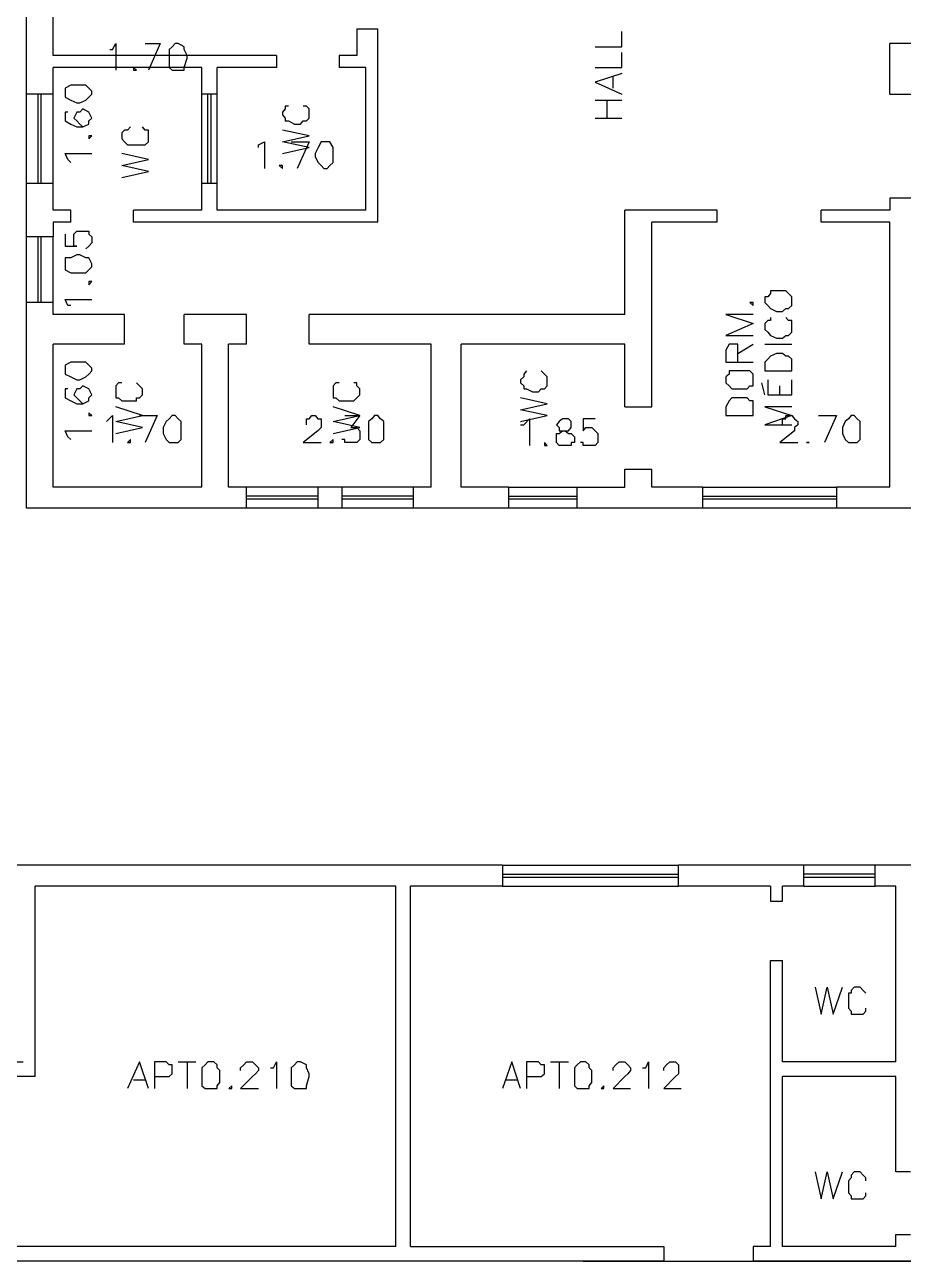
# Model space of a CAD drawing. Header units: millimetres. Extents: x -369 to -70, y -1414 to -1185.
# Drawn here: x -214.97 to -204.99, y -1321.96 to -1307.91 of the extents above; entities that cross this region are included whole.
import ezdxf

# ---------------------------------------------------------------- set-up
doc = ezdxf.new("R2010")
doc.units = ezdxf.units.MM
doc.header["$MEASUREMENT"] = 0
for name, color, linetype in [('10', 10, 'Continuous'), ('50', 50, 'Continuous'), ('8', 8, 'Continuous')]:
    doc.layers.add(name, color=color, linetype=linetype)

msp = doc.modelspace()

# ---------------------------------------------------------------- linework, layer by layer
at = {"layer": '10'}
for points in [[(-214.649, -1308.26), (-214.649, -1307.652)], [(-214.952, -1308.699), (-214.952, -1307.784)], [(-211.196, -1307.956), (-211.196, -1308.26), (-211.196, -1308.26), (-211.4, -1308.26)], [(-211.196, -1307.956), (-210.96, -1307.956)], [(-210.96, -1310.154), (-210.96, -1307.956)], [(-205.141, -1308.699), (-205.141, -1308.124)], [(-204.87, -1308.328), (-204.87, -1308.124), (-205.141, -1308.124)], [(-212.111, -1308.26), (-214.649, -1308.26)], [(-212.111, -1308.26), (-212.111, -1308.395)], [(-211.4, -1308.26), (-211.4, -1308.395)], [(-214.649, -1308.699), (-214.649, -1308.395)], [(-212.958, -1308.395), (-214.649, -1308.395)], [(-212.958, -1308.699), (-212.958, -1308.395)], [(-212.111, -1308.395), (-212.786, -1308.395)], [(-212.786, -1308.699), (-212.786, -1308.395)], [(-211.096, -1308.395), (-211.4, -1308.395)], [(-211.096, -1310.018), (-211.096, -1308.395)], [(-205.141, -1308.699), (-204.87, -1308.699), (-204.87, -1308.699), (-204.87, -1308.563)], [(-214.649, -1308.699), (-214.952, -1308.699)], [(-212.786, -1308.699), (-212.958, -1308.699)], [(-214.952, -1310.322), (-214.952, -1309.714)], [(-214.649, -1310.018), (-214.649, -1309.714), (-214.649, -1309.714), (-214.952, -1309.714)], [(-212.786, -1309.714), (-212.958, -1309.714)], [(-212.958, -1310.018), (-212.958, -1309.714)], [(-212.786, -1310.018), (-212.786, -1309.714)], [(-204.87, -1310.018), (-204.87, -1309.882), (-204.87, -1309.882), (-205.141, -1309.882), (-205.141, -1309.882), (-205.141, -1310.018)], [(-214.445, -1310.018), (-214.649, -1310.018)], [(-214.445, -1310.154), (-214.445, -1310.018)], [(-213.734, -1310.154), (-213.734, -1310.018)], [(-212.958, -1310.018), (-213.734, -1310.018)], [(-211.096, -1310.018), (-212.786, -1310.018)], [(-208.151, -1311.205), (-208.151, -1310.018)], [(-207.104, -1310.018), (-208.151, -1310.018)], [(-207.104, -1310.154), (-207.104, -1310.018)], [(-205.921, -1310.154), (-205.921, -1310.018)], [(-205.141, -1310.018), (-205.921, -1310.018)], [(-214.445, -1310.154), (-214.649, -1310.154), (-214.649, -1310.154), (-214.649, -1310.322), (-214.649, -1310.322), (-214.952, -1310.322)], [(-210.96, -1310.154), (-213.734, -1310.154)], [(-207.104, -1310.154), (-207.847, -1310.154)], [(-207.847, -1312.252), (-207.847, -1310.154)], [(-205.141, -1310.154), (-205.921, -1310.154)], [(-205.141, -1313.167), (-205.141, -1310.154)], [(-214.649, -1311.205), (-214.649, -1311.069), (-214.649, -1311.069), (-214.952, -1311.069)], [(-214.952, -1313.403), (-214.952, -1311.069)], [(-213.838, -1311.205), (-214.649, -1311.205)], [(-213.838, -1311.541), (-213.838, -1311.205)], [(-212.451, -1311.205), (-213.158, -1311.205)], [(-212.958, -1311.541), (-213.158, -1311.541), (-213.158, -1311.541), (-213.158, -1311.205)], [(-212.451, -1311.541), (-212.451, -1311.205)], [(-208.151, -1311.205), (-211.739, -1311.205)], [(-211.739, -1311.541), (-211.739, -1311.205)], [(-213.838, -1311.541), (-214.649, -1311.541)], [(-214.649, -1313.167), (-214.649, -1311.541)], [(-212.958, -1313.167), (-212.958, -1311.541)], [(-212.451, -1311.541), (-212.655, -1311.541)], [(-212.655, -1313.167), (-212.655, -1311.541)], [(-210.353, -1311.541), (-211.739, -1311.541)], [(-210.353, -1313.167), (-210.353, -1311.541)], [(-208.151, -1311.541), (-210.013, -1311.541)], [(-210.013, -1313.167), (-210.013, -1311.541)], [(-208.151, -1312.252), (-208.151, -1311.541)], [(-208.151, -1312.252), (-207.847, -1312.252)], [(-207.271, -1313.167), (-207.271, -1313.403), (-207.271, -1313.403), (-208.694, -1313.403), (-208.694, -1313.403), (-208.694, -1313.167), (-208.694, -1313.167), (-208.151, -1313.167), (-208.151, -1313.167), (-208.151, -1312.963)], [(-208.151, -1312.963), (-207.847, -1312.963)], [(-207.847, -1313.167), (-207.847, -1312.963)], [(-212.958, -1313.167), (-214.649, -1313.167)], [(-212.451, -1313.403), (-212.451, -1313.167), (-212.451, -1313.167), (-212.655, -1313.167)], [(-211.64, -1313.167), (-211.64, -1313.403)], [(-211.368, -1313.167), (-211.64, -1313.167)], [(-211.368, -1313.167), (-211.368, -1313.403)], [(-210.556, -1313.167), (-210.556, -1313.403)], [(-210.353, -1313.167), (-210.556, -1313.167)], [(-209.473, -1313.167), (-210.013, -1313.167)], [(-209.473, -1313.167), (-209.473, -1313.403)], [(-207.271, -1313.167), (-207.847, -1313.167)], [(-205.749, -1313.167), (-205.749, -1313.403)], [(-205.141, -1313.167), (-205.749, -1313.167)], [(-212.451, -1313.403), (-214.952, -1313.403)], [(-211.368, -1313.403), (-211.64, -1313.403)], [(-209.473, -1313.403), (-210.556, -1313.403)], [(-203.855, -1313.403), (-205.749, -1313.403)], [(-209.541, -1317.463), (-215.256, -1317.463)], [(-209.541, -1317.463), (-209.541, -1317.699), (-209.541, -1317.699), (-210.588, -1317.699)], [(-207.543, -1317.699), (-207.543, -1317.463)], [(-206.121, -1317.463), (-207.543, -1317.463)], [(-206.121, -1317.699), (-206.121, -1317.463)], [(-203.855, -1317.463), (-205.309, -1317.463)], [(-205.073, -1319.697), (-205.073, -1317.699), (-205.309, -1317.699), (-205.309, -1317.463)], [(-210.756, -1317.699), (-214.853, -1317.699)], [(-214.853, -1319.865), (-214.853, -1317.699)], [(-210.756, -1321.795), (-210.756, -1317.699)], [(-210.588, -1321.795), (-210.588, -1317.699)], [(-206.496, -1317.699), (-207.543, -1317.699)], [(-206.496, -1317.699), (-206.496, -1317.871), (-206.496, -1317.871), (-206.36, -1317.871), (-206.36, -1317.699)], [(-206.121, -1317.699), (-206.36, -1317.699)], [(-206.496, -1321.795), (-206.496, -1318.546)], [(-206.496, -1318.546), (-206.36, -1318.546)], [(-206.36, -1319.697), (-206.36, -1318.546)], [(-214.853, -1319.865), (-215.46, -1319.865), (-215.46, -1319.865), (-215.46, -1319.697), (-215.46, -1319.697), (-214.988, -1319.697)], [(-205.073, -1319.697), (-206.36, -1319.697)], [(-206.36, -1321.795), (-206.36, -1319.865)], [(-205.073, -1319.865), (-206.36, -1319.865)], [(-205.073, -1320.948), (-205.073, -1319.865)], [(-204.906, -1320.948), (-205.073, -1320.948)], [(-205.073, -1321.795), (-205.073, -1321.659), (-205.073, -1321.659), (-204.906, -1321.659)], [(-210.756, -1321.795), (-216.307, -1321.795)], [(-210.588, -1321.795), (-207.711, -1321.795)], [(-207.711, -1321.795), (-207.711, -1321.963)], [(-206.496, -1321.795), (-206.696, -1321.795), (-206.696, -1321.963)], [(-205.073, -1321.795), (-206.36, -1321.795)], [(-207.711, -1321.963), (-220.467, -1321.963)], [(-208.626, -1321.963), (-200.673, -1321.963)], [(-204.702, -1321.963), (-206.696, -1321.963)]]:
    msp.add_lwpolyline(points, dxfattribs=at)
at = {"layer": '50'}
for points in [[(-208.49, -1308.16), (-208.187, -1308.16), (-208.187, -1307.988)], [(-214.005, -1308.192), (-213.973, -1308.192), (-213.937, -1308.124), (-213.937, -1308.427)], [(-213.602, -1308.124), (-213.43, -1308.124), (-213.43, -1308.124), (-213.566, -1308.427)], [(-213.262, -1308.124), (-213.294, -1308.16), (-213.33, -1308.192), (-213.33, -1308.26), (-213.33, -1308.292), (-213.33, -1308.395), (-213.294, -1308.427), (-213.262, -1308.427), (-213.226, -1308.427), (-213.158, -1308.427), (-213.158, -1308.395), (-213.126, -1308.292), (-213.126, -1308.26), (-213.158, -1308.192), (-213.158, -1308.16), (-213.226, -1308.124), (-213.262, -1308.124)], [(-208.49, -1308.395), (-208.187, -1308.395), (-208.187, -1308.228)], [(-213.734, -1308.395), (-213.734, -1308.427), (-213.702, -1308.427), (-213.734, -1308.395)], [(-208.187, -1308.463), (-208.49, -1308.563), (-208.49, -1308.563), (-208.187, -1308.699)], [(-208.287, -1308.631), (-208.287, -1308.495)], [(-214.513, -1308.699), (-214.513, -1308.735), (-214.445, -1308.767), (-214.377, -1308.799), (-214.345, -1308.799), (-214.277, -1308.767), (-214.241, -1308.735), (-214.209, -1308.699), (-214.209, -1308.667), (-214.241, -1308.631), (-214.277, -1308.599), (-214.345, -1308.599), (-214.377, -1308.599), (-214.445, -1308.599), (-214.513, -1308.631), (-214.513, -1308.667), (-214.513, -1308.699)], [(-211.975, -1308.835), (-212.011, -1308.835), (-212.011, -1308.867), (-212.043, -1308.903), (-212.043, -1308.935), (-212.011, -1308.971), (-212.011, -1309.003), (-211.975, -1309.003), (-211.907, -1309.039), (-211.839, -1309.039), (-211.807, -1309.003), (-211.771, -1309.003), (-211.739, -1308.971), (-211.739, -1308.935), (-211.739, -1308.903), (-211.739, -1308.867), (-211.771, -1308.835), (-211.807, -1308.835)], [(-208.49, -1308.767), (-208.187, -1308.767)], [(-208.354, -1308.971), (-208.354, -1308.767)], [(-214.481, -1308.903), (-214.513, -1308.903), (-214.513, -1308.935), (-214.513, -1308.971), (-214.513, -1309.003), (-214.445, -1309.039), (-214.377, -1309.071), (-214.309, -1309.071), (-214.241, -1309.039), (-214.241, -1309.003), (-214.209, -1308.971), (-214.241, -1308.903), (-214.309, -1308.867), (-214.345, -1308.903), (-214.377, -1308.903), (-214.413, -1308.971), (-214.377, -1309.003), (-214.345, -1309.039), (-214.309, -1309.071)], [(-208.49, -1308.971), (-208.187, -1308.971)], [(-213.77, -1309.071), (-213.802, -1309.107), (-213.838, -1309.107), (-213.869, -1309.139), (-213.869, -1309.207), (-213.838, -1309.243), (-213.802, -1309.275), (-213.77, -1309.275), (-213.734, -1309.275), (-213.666, -1309.275), (-213.634, -1309.275), (-213.602, -1309.275), (-213.566, -1309.243), (-213.566, -1309.207), (-213.566, -1309.139), (-213.566, -1309.107), (-213.602, -1309.107), (-213.634, -1309.071)], [(-212.043, -1309.375), (-211.739, -1309.307), (-211.739, -1309.307), (-212.043, -1309.243), (-212.043, -1309.243), (-211.739, -1309.175), (-211.739, -1309.175), (-212.043, -1309.107)], [(-214.241, -1309.175), (-214.241, -1309.207), (-214.209, -1309.175), (-214.241, -1309.175)], [(-212.315, -1309.307), (-212.315, -1309.275), (-212.247, -1309.243), (-212.247, -1309.546)], [(-211.943, -1309.243), (-211.739, -1309.243), (-211.739, -1309.243), (-211.875, -1309.546)], [(-211.572, -1309.243), (-211.604, -1309.243), (-211.636, -1309.307), (-211.671, -1309.375), (-211.671, -1309.411), (-211.636, -1309.478), (-211.604, -1309.51), (-211.572, -1309.546), (-211.536, -1309.546), (-211.504, -1309.51), (-211.468, -1309.478), (-211.468, -1309.411), (-211.468, -1309.375), (-211.468, -1309.307), (-211.504, -1309.243), (-211.536, -1309.243), (-211.572, -1309.243)], [(-214.445, -1309.478), (-214.481, -1309.443), (-214.513, -1309.375), (-214.209, -1309.375)], [(-213.869, -1309.646), (-213.566, -1309.578), (-213.566, -1309.578), (-213.869, -1309.51), (-213.869, -1309.51), (-213.566, -1309.443), (-213.566, -1309.443), (-213.869, -1309.375)], [(-212.043, -1309.51), (-212.079, -1309.51), (-212.043, -1309.546), (-212.043, -1309.51)], [(-214.513, -1310.29), (-214.513, -1310.426), (-214.377, -1310.426), (-214.413, -1310.426), (-214.413, -1310.39), (-214.413, -1310.322), (-214.413, -1310.29), (-214.377, -1310.258), (-214.345, -1310.258), (-214.309, -1310.258), (-214.241, -1310.258), (-214.241, -1310.29), (-214.209, -1310.322), (-214.209, -1310.39), (-214.241, -1310.426), (-214.277, -1310.458)], [(-214.513, -1310.661), (-214.513, -1310.697), (-214.445, -1310.729), (-214.377, -1310.729), (-214.345, -1310.729), (-214.277, -1310.729), (-214.241, -1310.697), (-214.209, -1310.661), (-214.209, -1310.629), (-214.241, -1310.561), (-214.277, -1310.561), (-214.345, -1310.526), (-214.377, -1310.526), (-214.445, -1310.561), (-214.513, -1310.561), (-214.513, -1310.629), (-214.513, -1310.661)], [(-214.241, -1310.829), (-214.241, -1310.865), (-214.209, -1310.829), (-214.241, -1310.829)], [(-206.564, -1311.069), (-206.528, -1311.101), (-206.496, -1311.137), (-206.428, -1311.169), (-206.36, -1311.169), (-206.324, -1311.137), (-206.292, -1311.137), (-206.256, -1311.101), (-206.256, -1311.069), (-206.256, -1311.001), (-206.292, -1310.965), (-206.324, -1310.933), (-206.36, -1310.933), (-206.428, -1310.933), (-206.496, -1310.933), (-206.496, -1310.965), (-206.528, -1311.001), (-206.564, -1311.001), (-206.564, -1311.069)], [(-214.445, -1311.101), (-214.481, -1311.101), (-214.513, -1311.033), (-214.209, -1311.033)], [(-206.732, -1311.069), (-206.696, -1311.101), (-206.696, -1311.069), (-206.732, -1311.069)], [(-206.696, -1311.205), (-207.004, -1311.205), (-207.004, -1311.205), (-206.696, -1311.305), (-206.696, -1311.305), (-207.004, -1311.441), (-207.004, -1311.441), (-206.696, -1311.441)], [(-206.496, -1311.237), (-206.496, -1311.273), (-206.528, -1311.273), (-206.564, -1311.305), (-206.564, -1311.373), (-206.528, -1311.405), (-206.496, -1311.441), (-206.428, -1311.473), (-206.36, -1311.473), (-206.324, -1311.441), (-206.292, -1311.441), (-206.256, -1311.405), (-206.256, -1311.373), (-206.256, -1311.305), (-206.256, -1311.273), (-206.292, -1311.273), (-206.324, -1311.237)], [(-206.868, -1311.744), (-206.868, -1311.609), (-206.868, -1311.541), (-206.9, -1311.541), (-206.936, -1311.541), (-206.968, -1311.541), (-207.004, -1311.609), (-207.004, -1311.744), (-207.004, -1311.744), (-206.696, -1311.744)], [(-206.868, -1311.645), (-206.696, -1311.541)], [(-206.564, -1311.541), (-206.256, -1311.541)], [(-206.564, -1311.844), (-206.256, -1311.844), (-206.256, -1311.844), (-206.256, -1311.744), (-206.256, -1311.712), (-206.292, -1311.676), (-206.324, -1311.676), (-206.36, -1311.645), (-206.428, -1311.645), (-206.496, -1311.676), (-206.528, -1311.712), (-206.564, -1311.744), (-206.564, -1311.844)], [(-214.513, -1311.844), (-214.513, -1311.88), (-214.445, -1311.912), (-214.377, -1311.948), (-214.345, -1311.948), (-214.277, -1311.912), (-214.241, -1311.88), (-214.209, -1311.844), (-214.209, -1311.812), (-214.241, -1311.78), (-214.277, -1311.744), (-214.345, -1311.744), (-214.377, -1311.744), (-214.445, -1311.744), (-214.513, -1311.78), (-214.513, -1311.812), (-214.513, -1311.844)], [(-209.27, -1311.844), (-209.302, -1311.88), (-209.302, -1311.912), (-209.338, -1311.948), (-209.338, -1311.98), (-209.302, -1312.016), (-209.302, -1312.048), (-209.27, -1312.048), (-209.202, -1312.084), (-209.134, -1312.084), (-209.102, -1312.048), (-209.066, -1312.048), (-209.034, -1312.016), (-209.034, -1311.98), (-209.034, -1311.948), (-209.034, -1311.912), (-209.066, -1311.88), (-209.102, -1311.844)], [(-207.004, -1311.98), (-206.968, -1312.016), (-206.936, -1312.048), (-206.9, -1312.048), (-206.8, -1312.048), (-206.764, -1312.048), (-206.732, -1312.016), (-206.696, -1312.016), (-206.696, -1311.98), (-206.696, -1311.912), (-206.696, -1311.88), (-206.732, -1311.844), (-206.764, -1311.844), (-206.8, -1311.844), (-206.9, -1311.844), (-206.936, -1311.844), (-206.968, -1311.844), (-206.968, -1311.88), (-207.004, -1311.912), (-207.004, -1311.98)], [(-214.481, -1312.048), (-214.513, -1312.048), (-214.513, -1312.084), (-214.513, -1312.116), (-214.513, -1312.152), (-214.445, -1312.184), (-214.377, -1312.22), (-214.309, -1312.22), (-214.241, -1312.184), (-214.241, -1312.152), (-214.209, -1312.116), (-214.241, -1312.048), (-214.309, -1312.016), (-214.345, -1312.048), (-214.377, -1312.048), (-214.413, -1312.116), (-214.377, -1312.152), (-214.345, -1312.184), (-214.309, -1312.22)], [(-213.869, -1311.98), (-213.905, -1311.98), (-213.937, -1312.016), (-213.937, -1312.048), (-213.937, -1312.116), (-213.937, -1312.152), (-213.905, -1312.152), (-213.869, -1312.184), (-213.838, -1312.184), (-213.77, -1312.184), (-213.702, -1312.184), (-213.702, -1312.152), (-213.666, -1312.152), (-213.634, -1312.116), (-213.634, -1312.048), (-213.666, -1312.016), (-213.702, -1311.98)], [(-211.4, -1311.98), (-211.436, -1311.98), (-211.468, -1312.016), (-211.468, -1312.048), (-211.468, -1312.116), (-211.468, -1312.152), (-211.436, -1312.152), (-211.4, -1312.184), (-211.368, -1312.184), (-211.3, -1312.184), (-211.232, -1312.184), (-211.196, -1312.152), (-211.164, -1312.116), (-211.164, -1312.048), (-211.196, -1312.016), (-211.196, -1311.98), (-211.232, -1311.98)], [(-206.564, -1312.116), (-206.596, -1311.98)], [(-206.528, -1311.948), (-206.528, -1312.116), (-206.256, -1312.116), (-206.256, -1311.948)], [(-206.392, -1312.116), (-206.392, -1312.016)], [(-209.338, -1312.42), (-209.034, -1312.352), (-209.034, -1312.352), (-209.338, -1312.288), (-209.338, -1312.288), (-209.034, -1312.22), (-209.034, -1312.22), (-209.338, -1312.152)], [(-207.004, -1312.352), (-206.696, -1312.352), (-206.696, -1312.352), (-206.696, -1312.252), (-206.696, -1312.184), (-206.732, -1312.184), (-206.764, -1312.152), (-206.8, -1312.152), (-206.9, -1312.152), (-206.936, -1312.152), (-206.968, -1312.184), (-207.004, -1312.252), (-207.004, -1312.352)], [(-214.241, -1312.352), (-214.241, -1312.352), (-214.209, -1312.352), (-214.241, -1312.32), (-214.241, -1312.352)], [(-214.041, -1312.42), (-214.041, -1312.42), (-213.973, -1312.352), (-213.973, -1312.66)], [(-213.937, -1312.556), (-213.634, -1312.488), (-213.634, -1312.488), (-213.937, -1312.42), (-213.937, -1312.42), (-213.634, -1312.352), (-213.634, -1312.352), (-213.937, -1312.252)], [(-213.666, -1312.352), (-213.466, -1312.352), (-213.466, -1312.352), (-213.602, -1312.66)], [(-213.294, -1312.352), (-213.33, -1312.388), (-213.362, -1312.42), (-213.398, -1312.488), (-213.398, -1312.556), (-213.362, -1312.624), (-213.33, -1312.66), (-213.294, -1312.66), (-213.262, -1312.66), (-213.226, -1312.66), (-213.194, -1312.624), (-213.194, -1312.556), (-213.194, -1312.488), (-213.194, -1312.42), (-213.226, -1312.388), (-213.262, -1312.352), (-213.294, -1312.352)], [(-211.771, -1312.456), (-211.771, -1312.42), (-211.771, -1312.388), (-211.739, -1312.388), (-211.707, -1312.352), (-211.671, -1312.352), (-211.64, -1312.388), (-211.604, -1312.388), (-211.604, -1312.42), (-211.604, -1312.456), (-211.604, -1312.488), (-211.64, -1312.524), (-211.807, -1312.66), (-211.604, -1312.66)], [(-211.468, -1312.556), (-211.164, -1312.488), (-211.164, -1312.488), (-211.468, -1312.42), (-211.468, -1312.42), (-211.164, -1312.352), (-211.164, -1312.352), (-211.468, -1312.252)], [(-211.332, -1312.352), (-211.164, -1312.352), (-211.264, -1312.488), (-211.232, -1312.488), (-211.196, -1312.488), (-211.164, -1312.524), (-211.164, -1312.556), (-211.164, -1312.592), (-211.164, -1312.624), (-211.196, -1312.66), (-211.264, -1312.66), (-211.3, -1312.66), (-211.332, -1312.66), (-211.332, -1312.624), (-211.368, -1312.624)], [(-210.996, -1312.352), (-211.028, -1312.388), (-211.064, -1312.42), (-211.064, -1312.488), (-211.064, -1312.556), (-211.064, -1312.624), (-211.028, -1312.66), (-210.996, -1312.66), (-210.96, -1312.66), (-210.928, -1312.66), (-210.892, -1312.624), (-210.892, -1312.556), (-210.892, -1312.488), (-210.892, -1312.42), (-210.928, -1312.388), (-210.96, -1312.352), (-210.996, -1312.352)], [(-206.256, -1312.252), (-206.564, -1312.252), (-206.564, -1312.252), (-206.256, -1312.352), (-206.256, -1312.352), (-206.564, -1312.456), (-206.564, -1312.456), (-206.256, -1312.456)], [(-206.36, -1312.456), (-206.36, -1312.42), (-206.36, -1312.388), (-206.324, -1312.388), (-206.324, -1312.352), (-206.256, -1312.352), (-206.224, -1312.388), (-206.188, -1312.42), (-206.188, -1312.456), (-206.224, -1312.488), (-206.224, -1312.524), (-206.392, -1312.66), (-206.188, -1312.66)], [(-205.953, -1312.352), (-205.749, -1312.352), (-205.749, -1312.352), (-205.885, -1312.66)], [(-205.581, -1312.352), (-205.613, -1312.388), (-205.649, -1312.42), (-205.681, -1312.488), (-205.681, -1312.556), (-205.649, -1312.624), (-205.613, -1312.66), (-205.581, -1312.66), (-205.549, -1312.66), (-205.513, -1312.66), (-205.481, -1312.624), (-205.481, -1312.556), (-205.481, -1312.488), (-205.481, -1312.42), (-205.513, -1312.388), (-205.549, -1312.352), (-205.581, -1312.352)], [(-209.338, -1312.456), (-209.302, -1312.456), (-209.234, -1312.388), (-209.234, -1312.692)], [(-208.862, -1312.388), (-208.898, -1312.42), (-208.93, -1312.456), (-208.898, -1312.488), (-208.898, -1312.524), (-208.83, -1312.524), (-208.794, -1312.556), (-208.762, -1312.556), (-208.726, -1312.592), (-208.726, -1312.66), (-208.762, -1312.66), (-208.762, -1312.692), (-208.794, -1312.692), (-208.862, -1312.692), (-208.898, -1312.692), (-208.93, -1312.66), (-208.93, -1312.592), (-208.93, -1312.556), (-208.898, -1312.556), (-208.862, -1312.524), (-208.794, -1312.524), (-208.762, -1312.488), (-208.762, -1312.456), (-208.762, -1312.42), (-208.794, -1312.388), (-208.862, -1312.388)], [(-208.49, -1312.388), (-208.626, -1312.388), (-208.626, -1312.524), (-208.594, -1312.488), (-208.526, -1312.488), (-208.49, -1312.524), (-208.458, -1312.556), (-208.458, -1312.592), (-208.458, -1312.624), (-208.458, -1312.66), (-208.49, -1312.692), (-208.526, -1312.692), (-208.594, -1312.692), (-208.626, -1312.692), (-208.626, -1312.66), (-208.658, -1312.66)], [(-214.445, -1312.624), (-214.481, -1312.592), (-214.513, -1312.524), (-214.209, -1312.524)], [(-213.77, -1312.624), (-213.802, -1312.66), (-213.77, -1312.66), (-213.77, -1312.624)], [(-211.468, -1312.624), (-211.504, -1312.66), (-211.468, -1312.66), (-211.468, -1312.624)], [(-209.066, -1312.66), (-209.066, -1312.692), (-209.034, -1312.692), (-209.066, -1312.66)], [(-206.057, -1312.66), (-206.089, -1312.66), (-206.057, -1312.66)], [(-205.989, -1318.85), (-205.921, -1319.154), (-205.921, -1319.154), (-205.853, -1318.85), (-205.853, -1318.85), (-205.785, -1319.154), (-205.785, -1319.154), (-205.681, -1318.85)], [(-205.413, -1318.918), (-205.413, -1318.918), (-205.445, -1318.886), (-205.481, -1318.85), (-205.549, -1318.85), (-205.581, -1318.886), (-205.581, -1318.918), (-205.613, -1318.918), (-205.613, -1318.986), (-205.613, -1319.054), (-205.613, -1319.086), (-205.581, -1319.122), (-205.581, -1319.154), (-205.549, -1319.154), (-205.481, -1319.154), (-205.445, -1319.154), (-205.413, -1319.122), (-205.413, -1319.086)], [(-213.566, -1320.001), (-213.666, -1319.697), (-213.666, -1319.697), (-213.802, -1320.001)], [(-213.498, -1319.865), (-213.362, -1319.865), (-213.33, -1319.865), (-213.294, -1319.833), (-213.294, -1319.797), (-213.294, -1319.765), (-213.294, -1319.729), (-213.33, -1319.729), (-213.362, -1319.697), (-213.498, -1319.697), (-213.498, -1319.697), (-213.498, -1320.001)], [(-213.226, -1319.697), (-213.026, -1319.697)], [(-213.126, -1319.697), (-213.126, -1320.001)], [(-212.89, -1319.697), (-212.922, -1319.729), (-212.958, -1319.765), (-212.958, -1319.797), (-212.958, -1319.833), (-212.958, -1319.901), (-212.958, -1319.933), (-212.958, -1319.969), (-212.922, -1320.001), (-212.89, -1320.001), (-212.822, -1320.001), (-212.786, -1320.001), (-212.786, -1319.969), (-212.754, -1319.933), (-212.754, -1319.901), (-212.754, -1319.833), (-212.754, -1319.797), (-212.786, -1319.765), (-212.786, -1319.729), (-212.822, -1319.697), (-212.89, -1319.697)], [(-212.519, -1319.797), (-212.519, -1319.765), (-212.483, -1319.729), (-212.451, -1319.697), (-212.383, -1319.697), (-212.347, -1319.729), (-212.315, -1319.765), (-212.315, -1319.797), (-212.347, -1319.833), (-212.383, -1319.865), (-212.519, -1320.001), (-212.315, -1320.001)], [(-212.179, -1319.765), (-212.143, -1319.765), (-212.111, -1319.697), (-212.111, -1320.001)], [(-211.875, -1319.697), (-211.907, -1319.729), (-211.943, -1319.765), (-211.943, -1319.833), (-211.943, -1319.865), (-211.943, -1319.969), (-211.907, -1320.001), (-211.875, -1320.001), (-211.839, -1320.001), (-211.771, -1320.001), (-211.771, -1319.969), (-211.739, -1319.865), (-211.739, -1319.833), (-211.771, -1319.765), (-211.771, -1319.729), (-211.839, -1319.697), (-211.875, -1319.697)], [(-209.338, -1320.001), (-209.438, -1319.697), (-209.438, -1319.697), (-209.541, -1320.001)], [(-209.27, -1319.865), (-209.134, -1319.865), (-209.102, -1319.865), (-209.066, -1319.833), (-209.066, -1319.797), (-209.066, -1319.765), (-209.066, -1319.729), (-209.102, -1319.729), (-209.134, -1319.697), (-209.27, -1319.697), (-209.27, -1319.697), (-209.27, -1320.001)], [(-208.998, -1319.697), (-208.794, -1319.697)], [(-208.898, -1319.697), (-208.898, -1320.001)], [(-208.658, -1319.697), (-208.694, -1319.729), (-208.726, -1319.765), (-208.726, -1319.797), (-208.726, -1319.833), (-208.726, -1319.901), (-208.726, -1319.933), (-208.726, -1319.969), (-208.694, -1320.001), (-208.658, -1320.001), (-208.594, -1320.001), (-208.558, -1320.001), (-208.558, -1319.969), (-208.526, -1319.933), (-208.526, -1319.901), (-208.526, -1319.833), (-208.526, -1319.797), (-208.558, -1319.765), (-208.558, -1319.729), (-208.594, -1319.697), (-208.658, -1319.697)], [(-208.287, -1319.797), (-208.287, -1319.765), (-208.255, -1319.729), (-208.219, -1319.697), (-208.151, -1319.697), (-208.119, -1319.729), (-208.087, -1319.765), (-208.087, -1319.797), (-208.119, -1319.833), (-208.151, -1319.865), (-208.287, -1320.001), (-208.087, -1320.001)], [(-207.951, -1319.765), (-207.915, -1319.765), (-207.883, -1319.697), (-207.883, -1320.001)], [(-207.711, -1319.797), (-207.711, -1319.765), (-207.679, -1319.729), (-207.643, -1319.697), (-207.579, -1319.697), (-207.543, -1319.729), (-207.543, -1319.765), (-207.543, -1319.797), (-207.543, -1319.833), (-207.579, -1319.865), (-207.711, -1320.001), (-207.511, -1320.001)], [(-213.734, -1319.901), (-213.602, -1319.901)], [(-209.505, -1319.901), (-209.37, -1319.901)], [(-212.619, -1319.969), (-212.651, -1320.001), (-212.619, -1320.001), (-212.619, -1319.969)], [(-208.39, -1319.969), (-208.422, -1320.001), (-208.39, -1320.001), (-208.39, -1319.969)], [(-205.989, -1320.948), (-205.921, -1321.252), (-205.921, -1321.252), (-205.853, -1320.948), (-205.853, -1320.948), (-205.785, -1321.252), (-205.785, -1321.252), (-205.681, -1320.948)], [(-205.413, -1321.048), (-205.413, -1321.016), (-205.445, -1320.984), (-205.481, -1320.948), (-205.549, -1320.948), (-205.581, -1320.984), (-205.581, -1321.016), (-205.613, -1321.048), (-205.613, -1321.084), (-205.613, -1321.152), (-205.613, -1321.184), (-205.581, -1321.22), (-205.581, -1321.252), (-205.549, -1321.252), (-205.481, -1321.252), (-205.445, -1321.252), (-205.413, -1321.22), (-205.413, -1321.184)]]:
    msp.add_lwpolyline(points, dxfattribs=at)
at = {"layer": '8'}
for points in [[(-214.952, -1309.714), (-214.952, -1308.699)], [(-214.817, -1309.714), (-214.817, -1308.699)], [(-214.785, -1309.714), (-214.785, -1308.699)], [(-214.649, -1309.714), (-214.649, -1308.699)], [(-212.958, -1309.714), (-212.958, -1308.699)], [(-212.89, -1309.714), (-212.89, -1308.699)], [(-212.854, -1309.714), (-212.854, -1308.699)], [(-212.786, -1309.714), (-212.786, -1308.699)], [(-214.952, -1311.069), (-214.952, -1310.322)], [(-214.817, -1311.069), (-214.817, -1310.322)], [(-214.785, -1311.069), (-214.785, -1310.322)], [(-214.649, -1311.069), (-214.649, -1310.322)], [(-211.64, -1313.167), (-212.451, -1313.167)], [(-210.556, -1313.167), (-211.368, -1313.167)], [(-209.473, -1313.167), (-208.694, -1313.167)], [(-207.271, -1313.167), (-205.749, -1313.167)], [(-211.64, -1313.267), (-212.451, -1313.267)], [(-211.64, -1313.303), (-212.451, -1313.303)], [(-210.556, -1313.267), (-211.368, -1313.267)], [(-210.556, -1313.303), (-211.368, -1313.303)], [(-209.473, -1313.267), (-208.694, -1313.267)], [(-208.694, -1313.303), (-209.473, -1313.303)], [(-207.271, -1313.267), (-205.749, -1313.267)], [(-205.749, -1313.303), (-207.271, -1313.303)], [(-211.64, -1313.403), (-212.451, -1313.403)], [(-210.556, -1313.403), (-211.368, -1313.403)], [(-208.694, -1313.403), (-209.473, -1313.403)], [(-205.749, -1313.403), (-207.271, -1313.403)], [(-209.541, -1317.463), (-207.543, -1317.463)], [(-209.541, -1317.563), (-207.543, -1317.563)], [(-205.309, -1317.463), (-206.121, -1317.463)], [(-205.309, -1317.563), (-206.121, -1317.563)], [(-209.541, -1317.599), (-207.543, -1317.599)], [(-209.541, -1317.699), (-207.543, -1317.699)], [(-206.121, -1317.599), (-205.309, -1317.599)], [(-206.121, -1317.699), (-205.309, -1317.699)]]:
    msp.add_lwpolyline(points, dxfattribs=at)

doc.saveas('drawing.dxf')
